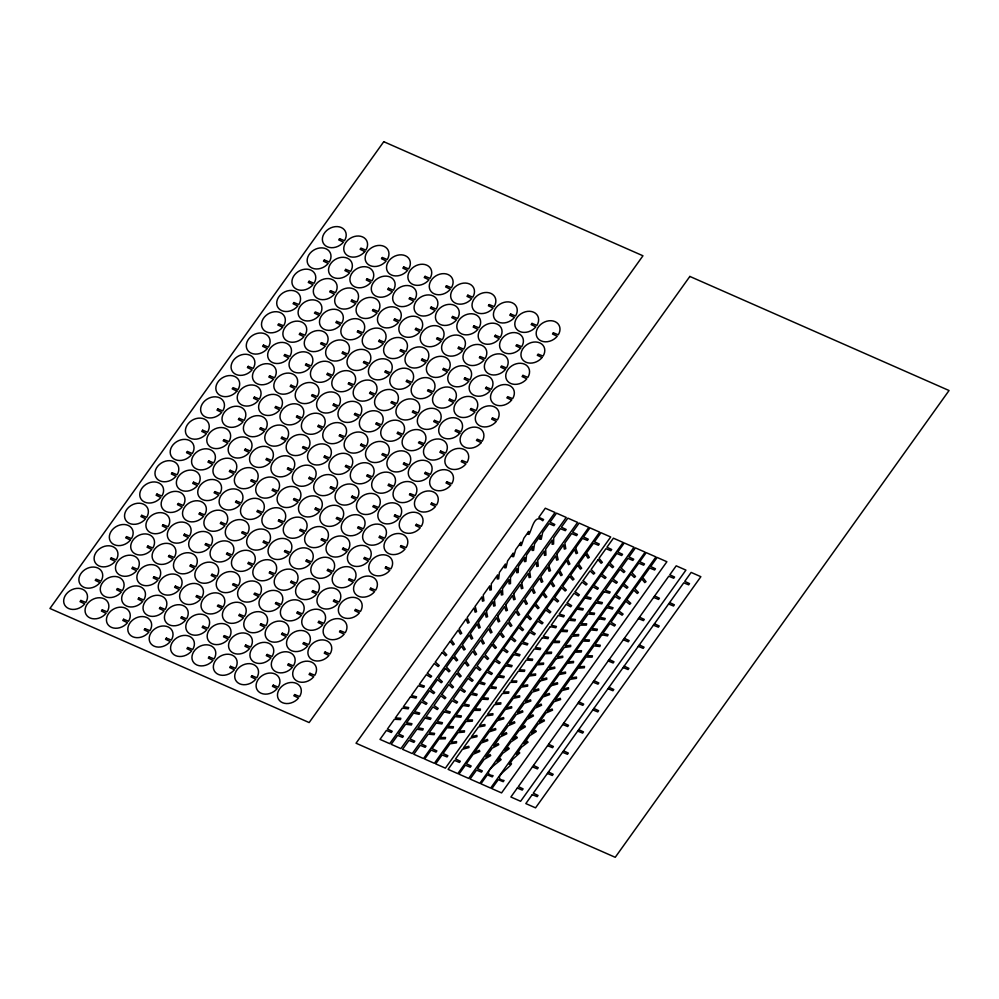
<?xml version="1.0" encoding="UTF-8"?>
<svg xmlns="http://www.w3.org/2000/svg" width="999" height="999" viewBox="0 0 999 999"><rect width="100%" height="100%" fill="white"/><g stroke="black" fill="none" stroke-linecap="round" stroke-linejoin="round"><path stroke-width="1.5" d="M395.392 717.844L402.335 708.129L408.204 708.84L408.703 707.542L403.396 706.705L410.314 696.99M427.285 673.251L434.228 663.536L438.111 666.545L439.235 665.496L435.414 662.187M435.264 662.1L442.207 652.397M450.174 641.246L443.231 650.948L446.765 654.807L445.566 655.769L442.27 652.422M475.199 606.256L481.93 596.84L482.467 601.173L483.928 600.774L483.229 595.017L489.822 585.814L489.822 590.097L491.296 589.822L491.296 583.753L497.664 574.85L497.19 578.958L498.663 578.833L499.4 572.415L505.432 563.973L504.57 567.769L506.018 567.769L507.567 560.988L513.249 553.059L512.212 556.568L513.636 556.655L515.709 549.612L521.028 542.157L519.917 545.379L521.328 545.516L523.863 538.211L528.746 531.368L527.634 534.153L529.02 534.365C532.092 529.133 534.39 513.261 542.732 520.741L543.593 519.542L538.848 517.307L545.304 508.216L555.032 512.499L389.71 743.656L379.995 739.385L386.388 730.431L391.333 732.454L392.195 731.256L387.45 729.008L394.368 719.28L400.437 719.58L400.824 718.269L395.554 717.931M413.549 713.061L406.605 722.776L411.925 723.701L411.401 724.987L405.594 724.225L398.626 733.928L403.396 736.176L402.547 737.387L397.627 735.376L391.196 744.317L400.911 748.588L566.233 517.432L556.518 513.149L550.024 522.215L554.807 524.475L553.946 525.674L549.025 523.676L542.657 532.529L541.233 539.248L539.772 539.26L540.596 535.414L534.577 543.818L533.566 550.349L532.092 550.437L532.729 546.416L526.535 555.082L525.886 561.45L524.413 561.6L524.837 557.454L518.493 566.308L518.194 572.527L516.72 572.739L516.92 568.518L510.477 577.534L510.501 583.603L509.015 583.878L509.003 579.595L502.46 588.748L502.797 594.667L501.323 594.992L501.073 590.684L494.443 599.949L495.104 605.719L493.631 606.106L493.131 601.773L486.413 611.176M430.519 689.322L437.462 679.62L441.196 682.729L442.345 681.718L438.524 678.196L445.442 668.468M453.409 657.317L446.466 667.032L450.025 670.866L448.826 671.827L445.504 668.493M478.396 622.389L485.214 612.849L486.138 617.157L487.599 616.683L486.463 611.363M416.92 729.208L409.977 738.91L414.76 741.171L413.898 742.369L408.978 740.371L402.547 749.312L412.262 753.583L577.584 522.415L567.869 518.144L561.376 527.21L566.158 529.47L565.297 530.669L560.377 528.658L553.746 537.899L553.583 544.043L552.097 544.28L552.21 540.034L545.716 549.125L545.929 555.107L544.455 555.407L544.293 551.098L537.699 560.327L538.261 566.158L536.788 566.52L536.363 562.187L529.695 571.528L530.569 577.197L529.108 577.622L528.434 573.289L521.69 582.717M424.9 718.056L417.957 727.771L423.251 728.795L422.689 730.082L417.107 729.258M441.87 694.317L448.813 684.615L452.297 687.899L453.484 686.925L449.9 683.204L456.793 673.463M464.76 662.312L457.817 672.027L461.163 676.061L459.915 676.985L456.943 673.513M497.702 616.258L504.582 606.63L506.018 610.864L507.442 610.264L505.819 605.232M505.694 605.082L512.537 595.504L513.723 599.787L515.159 599.25L513.773 594.068M513.686 593.906L520.491 584.39L521.416 588.711L522.877 588.224L521.728 582.904M436.151 723.001L429.208 732.717L434.59 733.366L434.14 734.665L428.209 734.165L421.228 743.868L426.011 746.128L425.149 747.327L420.229 745.316L413.798 754.257L423.514 758.541L588.836 527.372L579.12 523.089L572.627 532.167L577.41 534.428L576.548 535.626L571.603 533.603L564.86 543.044L565.796 548.676L564.323 549.113L563.611 544.78L556.843 554.233M444.118 711.862L437.175 721.565L442.457 722.664L441.883 723.95L436.326 723.064M461.101 688.124L468.044 678.408L472.003 681.355L473.101 680.294L469.293 677.135M469.068 676.972L476.011 667.27L479.707 670.404L480.856 669.392L477.072 665.834L483.991 656.118L487.425 659.44L488.623 658.466L485.039 654.695L491.958 644.967M499.937 633.816L492.994 643.531L496.378 647.527L495.142 648.451L492.132 645.017M548.851 565.422L555.669 555.881L556.693 560.189L558.141 559.677L556.93 554.445M440.059 737.487L447.003 727.784L453.096 728.021L453.471 726.723L448.189 726.435M448.039 726.348L454.982 716.633L460.901 717.22L461.376 715.921L456.006 715.197L462.949 705.481M470.929 694.342L463.986 704.045L469.268 705.094L468.706 706.38L463.186 705.544M478.896 683.191L471.953 692.894L477.147 694.243L476.511 695.516L471.053 694.38M503.846 648.301L510.789 638.598L514.635 641.633L515.759 640.584L512.05 637.325M511.813 637.162L518.756 627.447L522.377 630.644L523.538 629.645L519.792 626.011L526.735 616.296M534.702 605.144L527.759 614.86L531.306 618.706L530.107 619.667L526.823 616.333M542.682 594.005L535.739 603.708L539.073 607.754L537.824 608.666L534.865 605.194M575.624 547.927L582.454 538.374L587.4 540.397L588.261 539.198L583.516 536.95L589.972 527.872L599.7 532.142L434.378 763.311L424.662 759.028L431.056 750.087L436.001 752.097L436.863 750.898L432.117 748.651L439.036 738.935L445.267 738.798L445.542 737.487L440.172 737.549M451.073 742.344L458.017 732.629L464.385 732.067L464.535 730.769L459.103 731.218L465.984 721.478L472.265 721.228L472.502 719.917L467.107 720.092L473.963 710.339L480.132 710.376L480.457 709.065L475.112 708.965M474.987 708.89L481.93 699.188L487.987 699.5L488.386 698.189L483.116 697.839M482.967 697.739L489.91 688.036L495.841 688.611L496.316 687.312L490.959 686.613L498.002 676.922M505.856 665.734L498.913 675.449L504.22 676.41L503.683 677.709L498.126 676.947M513.823 654.595L506.88 664.298L512.112 665.521L511.513 666.795L506.118 665.809M546.753 608.553L553.696 598.851L557.43 601.96L558.578 600.936L554.957 597.589M569.642 576.548L562.699 586.263L566.308 590.034L565.122 591.008L561.688 587.712L554.807 597.452M577.609 565.397L570.666 575.112L574.013 579.145L572.777 580.057L569.792 576.598M585.589 554.258L578.633 563.96L581.68 568.256L580.394 569.118L577.722 565.446M462.412 749.337L455.532 758.965L460.302 761.226L459.44 762.424L454.495 760.401L448.101 769.355L457.817 773.626L623.139 542.469L613.411 538.186L606.93 547.252L611.7 549.512L610.839 550.711L605.931 548.713L599.038 558.291L602.36 562.35L601.111 563.261L598.164 559.777M511.338 680.918L518.281 671.216L524.4 671.378L524.762 670.067L519.455 669.854M519.318 669.767L526.261 660.064L532.267 660.464L532.692 659.153L527.447 658.728M527.285 658.628L534.228 648.913L540.122 649.55L540.621 648.251L535.289 647.489L542.207 637.762M550.174 626.623L543.231 636.326L548.526 637.362L547.964 638.648L542.494 637.837M567.145 602.884L574.088 593.169L578.334 595.891L579.37 594.792L575.274 591.82M575.124 591.733L582.067 582.03L585.976 585.002L587.087 583.965L583.316 580.744M583.091 580.581L590.034 570.879L593.568 574.138L594.742 573.151L591.146 569.48L598.014 559.727M497.177 720.679L490.384 730.169L495.541 728.496L495.791 729.72L489.173 731.867L482.455 741.27L487.475 739.41L487.787 740.609L481.168 743.056L474.513 752.359L479.383 750.311L479.782 751.485L473.151 754.27L466.383 763.736L471.153 765.996L470.292 767.195L465.372 765.197L458.941 774.138L468.668 778.408L633.99 547.24L624.263 542.969L617.782 552.035L622.552 554.295L621.69 555.494L616.77 553.483L609.889 563.061L613.623 566.72L612.449 567.719L608.866 564.51L601.922 574.213M505.169 709.49L498.339 719.055L503.596 717.582L503.771 718.83L497.352 720.629M530.157 674.55L537.1 664.847L543.456 664.323L543.631 663.024L538.199 663.436L545.079 653.696L551.361 653.433L551.598 652.122L546.203 652.297L553.046 642.544L559.24 642.544L559.552 641.233L554.195 641.171M554.083 641.108L561.026 631.393L567.095 631.668L567.482 630.357L562.212 630.057M562.05 629.957L568.993 620.254L574.924 620.829L575.399 619.517L570.054 618.818L576.972 609.103M584.939 597.951L577.996 607.667L583.279 608.728L582.717 610.014L577.147 609.153M593.943 585.364L600.886 575.649L604.957 578.508L606.031 577.434L602.085 574.325M540.234 680.993L533.429 690.509L538.623 688.898L538.848 690.134L532.242 692.17L525.486 701.61L530.569 699.837L530.856 701.036L524.238 703.358L517.544 712.712L522.502 710.764L522.852 711.95L516.233 714.56L509.615 723.813L514.423 721.715L514.847 722.864L508.216 725.761L501.685 734.889L506.331 732.654L506.818 733.778L500.199 736.975L493.768 745.966L498.214 743.593L498.776 744.692L492.17 748.201L485.864 757.005L490.084 754.545L490.709 755.594L484.128 759.452L477.534 768.656L482.317 770.916L481.456 772.115L476.535 770.104L470.104 779.045L479.82 783.328L645.142 552.16L635.426 547.889L628.945 556.955L633.716 559.215L632.854 560.414L627.934 558.404L621.128 568.019M548.226 669.805L541.383 679.395L546.665 677.971L546.815 679.22L540.397 680.943M556.231 658.628L549.325 668.269L554.695 667.057L554.782 668.319L548.389 669.805M573.214 634.877L580.157 625.162L586.363 625.112L586.663 623.801L581.306 623.788M581.193 623.726L588.136 614.023L594.13 614.46L594.567 613.161L589.16 612.574L596.103 602.872M604.083 591.72L597.127 601.435L602.397 602.547L601.823 603.833L596.328 602.934M613.074 579.133L620.017 569.418L623.763 572.539L624.899 571.515L621.216 568.094M551.036 685.751L544.268 695.217L549.325 693.406L549.625 694.605L543.006 696.977L536.376 706.256L541.133 704.108L541.583 705.257L534.952 708.241L528.508 717.245L532.892 714.847L533.466 715.921L526.873 719.542L520.629 728.271L524.725 725.761L525.387 726.797L518.806 730.818L512.749 739.285L516.595 736.738L517.32 737.737L510.751 742.095L504.895 750.274L508.441 747.727L509.228 748.676L502.659 753.396L497.065 761.213L500.274 758.703L501.123 759.615C497.577 762.886 480.244 774.075 493.119 775.674L492.257 776.872L487.337 774.862L480.906 783.803L490.634 788.086L655.943 556.918L646.228 552.647L639.747 561.713L644.517 563.973L643.656 565.172L638.736 563.161L631.855 572.739L635.514 576.473L634.328 577.459L630.831 574.175L623.888 583.891M568.069 661.925L575.012 652.222L581.268 652.01L581.53 650.699L576.136 650.836M576.048 650.786L582.991 641.071L589.085 641.283L589.46 639.984L584.165 639.722M584.015 639.635L590.958 629.919L596.89 630.506L597.365 629.208L592.02 628.496L598.938 618.781M606.905 607.629L599.962 617.332L605.232 618.468L604.645 619.755L599.1 618.831M561.987 690.546L555.194 700.049L560.314 698.338L560.576 699.562L553.97 701.773L547.29 711.101L552.135 709.028L552.547 710.189L545.916 713.024L539.423 722.102L543.893 719.742L544.443 720.841L537.837 724.325L531.605 733.029L535.589 730.494L536.276 731.505L529.707 735.689L523.888 743.818L527.235 741.283L528.059 742.207L521.478 747.19L516.371 754.332L518.843 752.122L519.78 752.946L513.061 758.965L509.215 764.347L510.477 763.049L511.513 763.773C509.078 768.468 491.046 778.646 504.058 780.494L503.196 781.693L498.276 779.682L491.845 788.623L501.573 792.906L666.882 561.738L657.167 557.454L650.686 566.533L655.456 568.793L654.595 569.992L649.675 567.981L642.794 577.559L646.028 581.693L644.767 582.592L641.907 579.045M579.008 666.745L585.951 657.042L592.107 657.142L592.444 655.831L587.112 655.681M586.987 655.594L593.93 645.891L599.825 646.528L600.312 645.229L595.079 644.517L601.898 634.74M618.881 611.001L625.824 601.298L629.67 604.333L630.781 603.284L627.085 600.024M626.848 599.85L633.791 590.147L637.237 593.468L638.423 592.494L634.827 588.711L641.77 578.995M451.76 742.245L456.555 741.583L456.481 742.881L450.037 743.78L443.094 753.483L447.877 755.744L447.015 756.942L442.095 754.944L435.664 763.885L445.392 768.156L610.701 536.987L600.986 532.717L594.505 541.783L599.275 544.043L598.413 545.242L593.493 543.231L586.613 552.809L589.31 557.38L587.974 558.154L585.639 554.27M530.194 674.562L535.651 673.925L535.539 675.224L529.183 676.011L522.19 685.701L527.659 684.839L527.622 686.126L521.228 687.162L514.235 696.815L519.642 695.754L519.68 697.027L513.286 698.326L506.281 707.941L511.625 706.668L511.725 707.929L505.344 709.477M568.106 661.95L573.563 661.388L573.438 662.687L567.095 663.386L560.114 673.064L565.546 672.052L565.559 673.338L559.153 674.55L552.185 684.14L557.467 682.717L557.617 683.978L551.198 685.701M573.276 634.902L578.708 634.502L578.533 635.814L572.19 636.313L565.247 646.028L570.716 645.279L570.654 646.578L564.273 647.489L557.28 657.155L562.712 656.156L562.724 657.442L556.268 658.628M579.083 666.783L584.502 666.433L584.315 667.744L578.034 668.206L571.041 677.896L576.51 677.047L576.46 678.346L570.067 679.357L563.111 688.985L568.443 687.687L568.556 688.948L562.112 690.509M511.451 680.981L516.82 680.968L516.52 682.28L510.314 682.354L503.371 692.07L508.866 691.87L508.641 693.181L502.385 693.531L495.392 703.221L500.886 702.759L500.736 704.07L494.418 704.682L487.425 714.372L492.907 713.661L492.819 714.959L486.451 715.833L479.458 725.499L484.902 724.537L484.89 725.823L478.496 726.985L471.503 736.613L476.873 735.414L476.96 736.688L470.504 738.124L463.561 747.727L468.831 746.29L468.993 747.539L462.574 749.287M550.437 626.685L555.794 627.747L556.418 626.473L551.236 625.199L558.154 615.471L563.586 616.858L564.285 615.596L559.178 614.035L566.121 604.32L570.641 606.78L571.615 605.631L567.307 602.971M514.06 654.657L519.343 655.881L520.004 654.607L514.86 653.146L521.803 643.443L527.16 644.954L527.884 643.706L522.827 642.007L529.77 632.292L534.228 634.815L535.214 633.678L530.919 630.918L537.749 621.141L541.982 623.863L543.019 622.764L538.886 619.767L545.716 610.002L549.725 612.911L550.811 611.85L546.928 608.678M607.117 607.692L612.362 609.003L613.049 607.742L607.941 606.193L614.885 596.478L619.28 599.05L620.279 597.926L615.996 595.079L622.852 585.327L626.835 588.261L627.921 587.2L624.063 584.003M479.095 683.241L484.315 684.627L485.014 683.366L480.007 681.793L486.875 672.04L491.383 674.5L492.357 673.363L487.974 670.641L494.842 660.888L499.138 663.561L500.162 662.449L495.979 659.502L502.809 649.75L506.893 652.597L507.967 651.523L504.02 648.413M604.27 591.783L609.465 593.181L610.177 591.932L605.182 590.322L612.05 580.569L616.296 583.279L617.332 582.18L613.186 579.195M602.097 634.802L607.504 635.901L608.129 634.627L602.959 633.316L609.877 623.588L614.422 626.023L615.384 624.887L611.013 622.215L617.844 612.437L622.065 615.184L623.101 614.085L618.993 611.063M585.114 598.001L590.459 599.238L591.121 597.976L585.976 596.515L592.919 586.8L597.414 589.285L598.389 588.149L594.055 585.426M444.293 711.912L449.612 713.186L450.287 711.925L445.192 710.439L452.097 700.711L456.618 703.159L457.592 702.022L453.196 699.3L460.064 689.56L464.31 692.282L465.347 691.183L461.251 688.211M425.05 718.106L430.344 719.442L431.031 718.181L425.999 716.658L432.867 706.905L437.212 709.54L438.224 708.416L433.991 705.519L440.846 695.766L444.742 698.763L445.854 697.714L442.058 694.442M410.464 697.027L415.959 698.076L416.571 696.79L411.376 695.566L418.281 685.838L423.701 687.262L424.4 686.013L419.318 684.402L426.261 674.687L430.631 677.272L431.643 676.161L427.372 673.301M413.673 713.111L419.081 714.322L419.73 713.049L414.61 711.638L421.516 701.922L426.011 704.395L426.998 703.259L422.614 700.511L429.495 690.771L433.591 693.593L434.665 692.519L430.731 689.472M592.919 709.939L597.764 711.912L598.626 710.714L593.856 708.453M577.772 731.118L582.617 733.104L583.478 731.905L578.708 729.645M547.477 773.476L552.322 775.461L553.184 774.262L548.439 772.015M668.593 603.995L673.513 606.006L674.375 604.807L669.68 602.597M653.446 625.187L658.366 627.185L659.228 625.986L654.532 623.776M623.351 639.785L628.271 641.795L629.133 640.596L624.363 638.336M638.299 646.365L643.219 648.376L644.068 647.177L639.385 644.954M608.204 660.963L613.124 662.974L613.985 661.775L609.303 659.565M623.151 667.544L628.071 669.555L628.92 668.356L624.175 666.108M593.056 682.155L597.976 684.153L598.838 682.954L594.143 680.744M608.004 688.723L612.924 690.734L613.773 689.535L609.09 687.324M577.909 703.333L582.829 705.344L583.691 704.145L578.995 701.935M547.614 745.691L552.534 747.702L553.384 746.503L548.701 744.292M562.549 752.272L567.469 754.282L568.331 753.084L563.561 750.823M532.467 766.882L537.387 768.893L538.236 767.682L533.553 765.471M653.621 597.414L658.566 599.425L659.427 598.226L654.682 595.978M638.473 618.593L643.418 620.616L644.28 619.417L639.535 617.17M562.737 724.5L567.682 726.523L568.531 725.324L563.786 723.076M364.76 251.498L360.102 249.313L360.951 248.102L365.871 250.112A12.512 9.878 -29.5 0 0 356.506 236.089A12.512 9.878 -29.5 0 0 344.705 252.597A12.512 9.878 -29.5 0 0 364.847 251.548M541.97 357.48L537.3 355.294L538.161 354.096L543.081 356.094A12.512 9.878 -29.5 0 0 533.716 342.07A12.512 9.878 -29.5 0 0 521.903 358.579A12.512 9.878 -29.5 0 0 542.045 357.542M520.579 348.077L515.921 345.879L516.783 344.68L521.703 346.69A12.512 9.878 -29.5 0 0 512.325 332.655A12.512 9.878 -29.5 0 0 500.524 349.163A12.512 9.878 -29.5 0 0 520.666 348.127M505.407 369.38L500.711 367.157L501.56 365.959L506.481 367.969A12.512 9.878 -29.5 0 0 497.115 353.933A12.512 9.878 -29.5 0 0 485.302 370.442A12.512 9.878 -29.5 0 0 505.457 369.405M511.525 400.037L506.868 397.852L507.729 396.653L512.649 398.651A12.512 9.878 -29.5 0 0 503.271 384.627A12.512 9.878 -29.5 0 0 491.471 401.136A12.512 9.878 -29.5 0 0 511.613 400.099M319.156 315.372L314.448 313.149L315.309 311.95L320.217 313.948A12.512 9.878 -29.5 0 0 310.851 299.925A12.512 9.878 -29.5 0 0 299.051 316.433A12.512 9.878 -29.5 0 0 319.193 315.384M282.505 327.21L277.847 325.012L278.709 323.813L283.629 325.824A12.512 9.878 -29.5 0 0 274.25 311.788A12.512 9.878 -29.5 0 0 262.45 328.296A12.512 9.878 -29.5 0 0 282.592 327.26M481.131 442.632L476.436 440.409L477.285 439.21L482.205 441.208A12.512 9.878 -29.5 0 0 472.839 427.185A12.512 9.878 -29.5 0 0 461.038 443.693A12.512 9.878 -29.5 0 0 481.181 442.657M459.777 433.229L455.057 430.994L455.906 429.795L460.826 431.805A12.512 9.878 -29.5 0 0 451.461 417.769A12.512 9.878 -29.5 0 0 439.647 434.278A12.512 9.878 -29.5 0 0 459.802 433.241M423.114 445.054L418.456 442.857L419.318 441.658L424.225 443.668A12.512 9.878 -29.5 0 0 414.86 429.632A12.512 9.878 -29.5 0 0 403.059 446.141A12.512 9.878 -29.5 0 0 423.201 445.104M386.576 456.968L381.855 454.732L382.717 453.534L387.637 455.532A12.512 9.878 -29.5 0 0 378.259 441.508A12.512 9.878 -29.5 0 0 366.458 458.017A12.512 9.878 -29.5 0 0 386.601 456.98M236.9 391.071L232.193 388.848L233.054 387.649L237.974 389.66A12.512 9.878 -29.5 0 0 228.596 375.624A12.512 9.878 -29.5 0 0 216.795 392.132A12.512 9.878 -29.5 0 0 236.938 391.096M377.522 508.928L372.802 506.693L373.663 505.494L378.571 507.504A12.512 9.878 -29.5 0 0 369.205 493.469A12.512 9.878 -29.5 0 0 357.405 509.977A12.512 9.878 -29.5 0 0 377.547 508.941M340.859 520.766L336.201 518.568L337.063 517.37L341.983 519.368A12.512 9.878 -29.5 0 0 332.605 505.344A12.512 9.878 -29.5 0 0 320.804 521.853A12.512 9.878 -29.5 0 0 340.946 520.816M304.308 532.654L299.6 530.432L300.462 529.233L305.382 531.243A12.512 9.878 -29.5 0 0 296.016 517.207A12.512 9.878 -29.5 0 0 284.203 533.716A12.512 9.878 -29.5 0 0 304.358 532.679M258.616 596.465L253.958 594.268L254.807 593.069L259.728 595.079A12.512 9.878 -29.5 0 0 250.362 581.043A12.512 9.878 -29.5 0 0 238.549 597.552A12.512 9.878 -29.5 0 0 258.704 596.515M130.37 540.022L125.674 537.799L126.523 536.6L131.443 538.611A12.512 9.878 -29.5 0 0 122.078 524.575A12.512 9.878 -29.5 0 0 110.277 541.083A12.512 9.878 -29.5 0 0 130.419 540.047M222.053 608.354L217.357 606.131L218.207 604.932L223.127 606.942A12.512 9.878 -29.5 0 0 213.761 592.919A12.512 9.878 -29.5 0 0 201.96 609.415A12.512 9.878 -29.5 0 0 222.103 608.379M99.9 582.554L95.23 580.357L96.091 579.158L101.011 581.168A12.512 9.878 -29.5 0 0 91.646 567.132A12.512 9.878 -29.5 0 0 79.833 583.641A12.512 9.878 -29.5 0 0 99.987 582.604M497.714 616.296L499.725 621.266L498.326 621.915L496.64 617.744L489.71 627.434L492.007 632.267L490.621 632.966L488.673 628.87L481.743 638.573L484.29 643.244L482.929 644.005L480.744 640.034L473.763 649.725L476.573 654.208L475.237 655.019L472.802 651.198L465.796 660.876L468.856 665.147L467.569 666.008L464.872 662.349M575.649 547.989L577.534 553.021L576.111 553.646L574.55 549.45L567.632 559.115L569.892 563.973L568.506 564.66L566.595 560.564L559.652 570.267L562.225 574.912L560.876 575.674L558.666 571.715L551.685 581.418L554.532 585.864L553.209 586.675L550.736 582.879L543.706 592.557L546.815 596.803L545.529 597.677L542.794 594.043M478.421 622.464L480.182 627.547L478.758 628.159L477.297 623.925L470.379 633.591L472.727 638.398L471.341 639.11L469.355 635.027L462.412 644.73L465.222 649.213L463.898 650.024L461.451 646.203L454.445 655.881L457.667 660.027L456.406 660.913L453.546 657.367M548.876 565.534L550.486 570.679L549.05 571.253L547.727 566.995L540.846 576.598L542.794 581.668L541.383 582.305L539.772 578.109L532.854 587.774L535.089 592.657L533.691 593.344L531.818 589.235L524.875 598.938L527.36 603.646L525.998 604.383L523.876 600.387L516.908 610.077L519.63 614.622L518.294 615.421L515.934 611.55L508.941 621.228L511.888 625.599L510.576 626.435L508.004 622.702L500.961 632.379L504.133 636.563L502.859 637.449L500.062 633.865M475.237 606.418L476.548 611.675L475.099 612.187L474.026 607.892L467.17 617.482L469.155 622.514L467.744 623.164L466.096 618.98L459.178 628.658L461.725 633.316L460.364 634.078L458.179 630.107L451.211 639.797L454.27 644.08L452.984 644.942L450.287 641.283M383.766 141.696L49.95 608.478L309.141 722.564L642.956 255.781L383.766 141.696M80.882 600.436L80.02 601.635L84.74 603.871A12.512 9.878 -29.5 0 1 64.623 604.919A12.512 9.878 -29.5 0 1 76.424 588.411A12.512 9.878 -29.5 0 1 85.789 602.447L80.882 600.436M111.314 557.879L110.452 559.078L115.172 561.313A12.512 9.878 -29.5 0 1 95.055 562.362A12.512 9.878 -29.5 0 1 106.856 545.854A12.512 9.878 -29.5 0 1 116.234 559.89L111.314 557.879M141.746 515.322L140.884 516.52L145.617 518.756A12.512 9.878 -29.5 0 1 125.487 519.805A12.512 9.878 -29.5 0 1 137.3 503.296A12.512 9.878 -29.5 0 1 146.666 517.332L141.746 515.322M156.968 494.043L156.106 495.242L160.827 497.477A12.512 9.878 -29.5 0 1 140.709 498.526A12.512 9.878 -29.5 0 1 152.51 482.017A12.512 9.878 -29.5 0 1 161.888 496.053L156.968 494.043M172.178 472.764L171.328 473.963L176.049 476.198A12.512 9.878 -29.5 0 1 155.919 477.247A12.512 9.878 -29.5 0 1 167.732 460.739A12.512 9.878 -29.5 0 1 177.098 474.775L172.178 472.764M187.4 451.486L186.538 452.684L191.271 454.92A12.512 9.878 -29.5 0 1 171.141 455.969A12.512 9.878 -29.5 0 1 182.954 439.46A12.512 9.878 -29.5 0 1 192.32 453.496L187.4 451.486M202.622 430.207L201.761 431.406L206.481 433.641A12.512 9.878 -29.5 0 1 186.363 434.69A12.512 9.878 -29.5 0 1 198.164 418.181A12.512 9.878 -29.5 0 1 207.53 432.217L202.622 430.207M217.832 408.928L216.983 410.127L221.703 412.362A12.512 9.878 -29.5 0 1 201.573 413.411A12.512 9.878 -29.5 0 1 213.386 396.903A12.512 9.878 -29.5 0 1 222.752 410.939L217.832 408.928M248.276 366.371L247.415 367.57L252.135 369.805A12.512 9.878 -29.5 0 1 232.018 370.854A12.512 9.878 -29.5 0 1 243.818 354.345A12.512 9.878 -29.5 0 1 253.184 368.381L248.276 366.371M263.486 345.092L262.625 346.291L267.357 348.526A12.512 9.878 -29.5 0 1 247.228 349.575A12.512 9.878 -29.5 0 1 259.041 333.067A12.512 9.878 -29.5 0 1 268.406 347.103L263.486 345.092M293.918 302.535L293.069 303.733L297.789 305.969A12.512 9.878 -29.5 0 1 277.672 307.018A12.512 9.878 -29.5 0 1 289.473 290.509A12.512 9.878 -29.5 0 1 298.838 304.545L293.918 302.535M309.141 281.256L308.279 282.455L313.012 284.69A12.512 9.878 -29.5 0 1 292.882 285.739A12.512 9.878 -29.5 0 1 304.695 269.231A12.512 9.878 -29.5 0 1 314.061 283.266L309.141 281.256M324.363 259.977L323.501 261.176L328.221 263.411A12.512 9.878 -29.5 0 1 308.104 264.46A12.512 9.878 -29.5 0 1 319.905 247.952A12.512 9.878 -29.5 0 1 329.283 261.988L324.363 259.977M339.573 238.699L338.723 239.897L343.444 242.133A12.512 9.878 -29.5 0 1 323.314 243.182A12.512 9.878 -29.5 0 1 335.127 226.673A12.512 9.878 -29.5 0 1 344.493 240.709L339.573 238.699M102.26 609.852L101.399 611.051L106.119 613.286A12.512 9.878 -29.5 0 1 86.001 614.335A12.512 9.878 -29.5 0 1 97.802 597.827A12.512 9.878 -29.5 0 1 107.168 611.85L102.26 609.852M117.47 588.573L116.621 589.772L121.341 592.007A12.512 9.878 -29.5 0 1 101.211 593.056A12.512 9.878 -29.5 0 1 113.024 576.548A12.512 9.878 -29.5 0 1 122.39 590.571L117.47 588.573M132.692 567.295L131.831 568.493L136.563 570.729A12.512 9.878 -29.5 0 1 116.433 571.778A12.512 9.878 -29.5 0 1 128.234 555.269A12.512 9.878 -29.5 0 1 137.612 569.293L132.692 567.295M147.914 546.016L147.053 547.215L151.773 549.45A12.512 9.878 -29.5 0 1 131.656 550.499A12.512 9.878 -29.5 0 1 143.456 533.99A12.512 9.878 -29.5 0 1 152.822 548.014L147.914 546.016M163.124 524.737L162.275 525.936L166.995 528.171A12.512 9.878 -29.5 0 1 146.865 529.22A12.512 9.878 -29.5 0 1 158.679 512.712A12.512 9.878 -29.5 0 1 168.044 526.735L163.124 524.737M178.346 503.459L177.485 504.657L182.218 506.893A12.512 9.878 -29.5 0 1 162.088 507.942A12.512 9.878 -29.5 0 1 173.888 491.433A12.512 9.878 -29.5 0 1 183.267 505.457L178.346 503.459M193.556 482.18L192.707 483.379L197.427 485.614A12.512 9.878 -29.5 0 1 177.31 486.663A12.512 9.878 -29.5 0 1 189.111 470.154A12.512 9.878 -29.5 0 1 198.476 484.178L193.556 482.18M208.779 460.901L207.917 462.1L212.65 464.335A12.512 9.878 -29.5 0 1 192.52 465.384A12.512 9.878 -29.5 0 1 204.333 448.876A12.512 9.878 -29.5 0 1 213.699 462.899L208.779 460.901M224.001 439.622L223.139 440.821L227.859 443.057A12.512 9.878 -29.5 0 1 207.742 444.105A12.512 9.878 -29.5 0 1 219.543 427.597A12.512 9.878 -29.5 0 1 228.921 441.62L224.001 439.622M239.211 418.344L238.361 419.543L243.082 421.778A12.512 9.878 -29.5 0 1 222.964 422.827A12.512 9.878 -29.5 0 1 234.765 406.318A12.512 9.878 -29.5 0 1 244.131 420.342L239.211 418.344M254.433 397.065L253.571 398.264L258.304 400.499A12.512 9.878 -29.5 0 1 238.174 401.548A12.512 9.878 -29.5 0 1 249.987 385.04A12.512 9.878 -29.5 0 1 259.353 399.063L254.433 397.065M269.655 375.786L268.793 376.985L273.514 379.22A12.512 9.878 -29.5 0 1 253.396 380.269A12.512 9.878 -29.5 0 1 265.197 363.761A12.512 9.878 -29.5 0 1 274.563 377.784L269.655 375.786M284.865 354.508L284.016 355.706L288.736 357.942A12.512 9.878 -29.5 0 1 268.606 358.991A12.512 9.878 -29.5 0 1 280.419 342.482A12.512 9.878 -29.5 0 1 289.785 356.506L284.865 354.508M300.087 333.229L299.225 334.428L303.958 336.663A12.512 9.878 -29.5 0 1 283.828 337.712A12.512 9.878 -29.5 0 1 295.629 321.203A12.512 9.878 -29.5 0 1 305.007 335.227L300.087 333.229M330.519 290.672L329.67 291.87L334.39 294.106A12.512 9.878 -29.5 0 1 314.26 295.155A12.512 9.878 -29.5 0 1 326.074 278.646A12.512 9.878 -29.5 0 1 335.439 292.67L330.519 290.672M345.741 269.38L344.88 270.592L349.613 272.827A12.512 9.878 -29.5 0 1 329.483 273.876A12.512 9.878 -29.5 0 1 341.283 257.367A12.512 9.878 -29.5 0 1 350.661 271.391L345.741 269.38M123.639 619.255L122.777 620.454L127.497 622.689A12.512 9.878 -29.5 0 1 107.38 623.738A12.512 9.878 -29.5 0 1 119.181 607.242A12.512 9.878 -29.5 0 1 128.559 621.266L123.639 619.255M138.849 597.976L137.999 599.175L142.72 601.41A12.512 9.878 -29.5 0 1 122.602 602.459A12.512 9.878 -29.5 0 1 134.403 585.963A12.512 9.878 -29.5 0 1 143.769 599.987L138.849 597.976M154.071 576.698L153.209 577.897L157.942 580.132A12.512 9.878 -29.5 0 1 137.812 581.181A12.512 9.878 -29.5 0 1 149.625 564.685A12.512 9.878 -29.5 0 1 158.991 578.708L154.071 576.698M169.293 555.419L168.431 556.618L173.152 558.853A12.512 9.878 -29.5 0 1 153.034 559.902A12.512 9.878 -29.5 0 1 164.835 543.406A12.512 9.878 -29.5 0 1 174.213 557.43L169.293 555.419M184.503 534.14L183.654 535.339L188.374 537.574A12.512 9.878 -29.5 0 1 168.244 538.623A12.512 9.878 -29.5 0 1 180.057 522.127A12.512 9.878 -29.5 0 1 189.423 536.151L184.503 534.14M199.725 512.862L198.863 514.06L203.596 516.296A12.512 9.878 -29.5 0 1 183.466 517.345A12.512 9.878 -29.5 0 1 195.267 500.836A12.512 9.878 -29.5 0 1 204.645 514.872L199.725 512.862M214.947 491.583L214.086 492.782L218.806 495.017A12.512 9.878 -29.5 0 1 198.689 496.066A12.512 9.878 -29.5 0 1 210.489 479.557A12.512 9.878 -29.5 0 1 219.855 493.593L214.947 491.583M230.157 470.304L229.308 471.503L234.028 473.738A12.512 9.878 -29.5 0 1 213.898 474.787A12.512 9.878 -29.5 0 1 225.712 458.279A12.512 9.878 -29.5 0 1 235.077 472.315L230.157 470.304M245.379 449.026L244.518 450.224L249.25 452.46A12.512 9.878 -29.5 0 1 229.121 453.509A12.512 9.878 -29.5 0 1 240.921 437A12.512 9.878 -29.5 0 1 250.299 451.036L245.379 449.026M260.602 427.747L259.74 428.946L264.46 431.181A12.512 9.878 -29.5 0 1 244.343 432.23A12.512 9.878 -29.5 0 1 256.144 415.721A12.512 9.878 -29.5 0 1 265.509 429.757L260.602 427.747M275.811 406.468L274.95 407.667L279.683 409.902A12.512 9.878 -29.5 0 1 259.553 410.951A12.512 9.878 -29.5 0 1 271.366 394.443A12.512 9.878 -29.5 0 1 280.731 408.479L275.811 406.468M291.034 385.189L290.172 386.388L294.892 388.623A12.512 9.878 -29.5 0 1 274.775 389.672A12.512 9.878 -29.5 0 1 286.576 373.164A12.512 9.878 -29.5 0 1 295.954 387.2L291.034 385.189M306.243 363.911L305.394 365.11L310.115 367.345A12.512 9.878 -29.5 0 1 289.997 368.394A12.512 9.878 -29.5 0 1 301.798 351.885A12.512 9.878 -29.5 0 1 311.164 365.921L306.243 363.911M321.466 342.632L320.604 343.831L325.337 346.066A12.512 9.878 -29.5 0 1 305.207 347.115A12.512 9.878 -29.5 0 1 317.02 330.607A12.512 9.878 -29.5 0 1 326.386 344.643L321.466 342.632M336.688 321.353L335.826 322.552L340.547 324.787A12.512 9.878 -29.5 0 1 320.429 325.836A12.512 9.878 -29.5 0 1 332.23 309.328A12.512 9.878 -29.5 0 1 341.608 323.364L336.688 321.353M351.898 300.075L351.049 301.273L355.769 303.509A12.512 9.878 -29.5 0 1 335.639 304.558A12.512 9.878 -29.5 0 1 347.452 288.049A12.512 9.878 -29.5 0 1 356.818 302.085L351.898 300.075M367.12 278.796L366.258 279.995L370.991 282.23A12.512 9.878 -29.5 0 1 350.861 283.279A12.512 9.878 -29.5 0 1 362.674 266.77A12.512 9.878 -29.5 0 1 372.04 280.806L367.12 278.796M382.342 257.517L381.481 258.716L386.201 260.951A12.512 9.878 -29.5 0 1 366.084 262A12.512 9.878 -29.5 0 1 377.884 245.492A12.512 9.878 -29.5 0 1 387.25 259.528L382.342 257.517M145.017 628.671L144.156 629.87L148.888 632.105A12.512 9.878 -29.5 0 1 128.759 633.154A12.512 9.878 -29.5 0 1 140.559 616.645A12.512 9.878 -29.5 0 1 149.937 630.681L145.017 628.671M160.24 607.392L159.378 608.591L164.098 610.826A12.512 9.878 -29.5 0 1 143.981 611.875A12.512 9.878 -29.5 0 1 155.782 595.367A12.512 9.878 -29.5 0 1 165.147 609.402L160.24 607.392M175.449 586.113L174.6 587.312L179.321 589.547A12.512 9.878 -29.5 0 1 159.191 590.596A12.512 9.878 -29.5 0 1 171.004 574.088A12.512 9.878 -29.5 0 1 180.369 588.124L175.449 586.113M190.672 564.835L189.81 566.033L194.543 568.269A12.512 9.878 -29.5 0 1 174.413 569.318A12.512 9.878 -29.5 0 1 186.214 552.809A12.512 9.878 -29.5 0 1 195.592 566.845L190.672 564.835M205.881 543.556L205.032 544.755L209.753 546.99A12.512 9.878 -29.5 0 1 189.635 548.039A12.512 9.878 -29.5 0 1 201.436 531.53A12.512 9.878 -29.5 0 1 210.801 545.566L205.881 543.556M221.104 522.277L220.242 523.476L224.975 525.711A12.512 9.878 -29.5 0 1 204.845 526.76A12.512 9.878 -29.5 0 1 216.658 510.252A12.512 9.878 -29.5 0 1 226.024 524.288L221.104 522.277M236.326 500.998L235.464 502.197L240.185 504.433A12.512 9.878 -29.5 0 1 220.067 505.482A12.512 9.878 -29.5 0 1 231.868 488.973A12.512 9.878 -29.5 0 1 241.246 503.009L236.326 500.998M251.536 479.72L250.687 480.919L255.407 483.154A12.512 9.878 -29.5 0 1 235.289 484.203A12.512 9.878 -29.5 0 1 247.09 467.694A12.512 9.878 -29.5 0 1 256.456 481.73L251.536 479.72M266.758 458.441L265.896 459.64L270.629 461.875A12.512 9.878 -29.5 0 1 250.499 462.924A12.512 9.878 -29.5 0 1 262.312 446.416A12.512 9.878 -29.5 0 1 271.678 460.452L266.758 458.441M281.98 437.162L281.119 438.361L285.839 440.596A12.512 9.878 -29.5 0 1 265.722 441.645A12.512 9.878 -29.5 0 1 277.522 425.137A12.512 9.878 -29.5 0 1 286.888 439.173L281.98 437.162M297.19 415.884L296.341 417.082L301.061 419.318A12.512 9.878 -29.5 0 1 280.931 420.367A12.512 9.878 -29.5 0 1 292.744 403.858A12.512 9.878 -29.5 0 1 302.11 417.894L297.19 415.884M312.412 394.605L311.551 395.804L316.283 398.039A12.512 9.878 -29.5 0 1 296.154 399.088A12.512 9.878 -29.5 0 1 307.954 382.58A12.512 9.878 -29.5 0 1 317.332 396.615L312.412 394.605M327.635 373.326L326.773 374.525L331.493 376.76A12.512 9.878 -29.5 0 1 311.376 377.809A12.512 9.878 -29.5 0 1 323.177 361.301A12.512 9.878 -29.5 0 1 332.542 375.337L327.635 373.326M342.844 352.048L341.995 353.246L346.715 355.482A12.512 9.878 -29.5 0 1 326.586 356.531A12.512 9.878 -29.5 0 1 338.399 340.022A12.512 9.878 -29.5 0 1 347.764 354.058L342.844 352.048M358.067 330.769L357.205 331.968L361.938 334.203A12.512 9.878 -29.5 0 1 341.808 335.252A12.512 9.878 -29.5 0 1 353.609 318.743A12.512 9.878 -29.5 0 1 362.987 332.779L358.067 330.769M373.276 309.49L372.427 310.689L377.147 312.924A12.512 9.878 -29.5 0 1 357.03 313.973A12.512 9.878 -29.5 0 1 368.831 297.465A12.512 9.878 -29.5 0 1 378.196 311.501L373.276 309.49M388.499 288.212L387.637 289.41L392.37 291.646A12.512 9.878 -29.5 0 1 372.24 292.695A12.512 9.878 -29.5 0 1 384.053 276.186A12.512 9.878 -29.5 0 1 393.419 290.222L388.499 288.212M403.721 266.933L402.859 268.132L407.58 270.367A12.512 9.878 -29.5 0 1 387.462 271.416A12.512 9.878 -29.5 0 1 399.263 254.907A12.512 9.878 -29.5 0 1 408.641 268.943L403.721 266.933M166.396 638.086L165.534 639.285L170.267 641.52A12.512 9.878 -29.5 0 1 150.137 642.569A12.512 9.878 -29.5 0 1 161.95 626.061A12.512 9.878 -29.5 0 1 171.316 640.097L166.396 638.086M181.618 616.808L180.757 618.006L185.477 620.242A12.512 9.878 -29.5 0 1 165.359 621.291A12.512 9.878 -29.5 0 1 177.16 604.782A12.512 9.878 -29.5 0 1 186.526 618.818L181.618 616.808M196.828 595.529L195.979 596.728L200.699 598.963A12.512 9.878 -29.5 0 1 180.569 600.012A12.512 9.878 -29.5 0 1 192.382 583.503A12.512 9.878 -29.5 0 1 201.748 597.527L196.828 595.529M212.05 574.25L211.189 575.449L215.921 577.684A12.512 9.878 -29.5 0 1 195.792 578.733A12.512 9.878 -29.5 0 1 207.592 562.225A12.512 9.878 -29.5 0 1 216.97 576.248L212.05 574.25M227.273 552.971L226.411 554.17L231.131 556.406A12.512 9.878 -29.5 0 1 211.014 557.454A12.512 9.878 -29.5 0 1 222.814 540.946A12.512 9.878 -29.5 0 1 232.18 554.969L227.273 552.971M242.482 531.693L241.633 532.892L246.353 535.127A12.512 9.878 -29.5 0 1 226.224 536.176A12.512 9.878 -29.5 0 1 238.037 519.667A12.512 9.878 -29.5 0 1 247.402 533.691L242.482 531.693M257.705 510.414L256.843 511.613L261.576 513.848A12.512 9.878 -29.5 0 1 241.446 514.897A12.512 9.878 -29.5 0 1 253.247 498.389A12.512 9.878 -29.5 0 1 262.625 512.412L257.705 510.414M272.927 489.135L272.065 490.334L276.785 492.569A12.512 9.878 -29.5 0 1 256.668 493.618A12.512 9.878 -29.5 0 1 268.469 477.11A12.512 9.878 -29.5 0 1 277.834 491.133L272.927 489.135M288.137 467.857L287.275 469.055L292.008 471.291A12.512 9.878 -29.5 0 1 271.878 472.34A12.512 9.878 -29.5 0 1 283.691 455.831A12.512 9.878 -29.5 0 1 293.057 469.855L288.137 467.857M303.359 446.578L302.497 447.777L307.217 450.012A12.512 9.878 -29.5 0 1 287.1 451.061A12.512 9.878 -29.5 0 1 298.901 434.553A12.512 9.878 -29.5 0 1 308.279 448.576L303.359 446.578M318.569 425.299L317.719 426.498L322.44 428.733A12.512 9.878 -29.5 0 1 302.322 429.782A12.512 9.878 -29.5 0 1 314.123 413.274A12.512 9.878 -29.5 0 1 323.489 427.297L318.569 425.299M333.791 404.021L332.929 405.219L337.662 407.455A12.512 9.878 -29.5 0 1 317.532 408.504A12.512 9.878 -29.5 0 1 329.345 391.995A12.512 9.878 -29.5 0 1 338.711 406.019L333.791 404.021M349.013 382.742L348.151 383.941L352.872 386.176A12.512 9.878 -29.5 0 1 332.754 387.225A12.512 9.878 -29.5 0 1 344.555 370.716A12.512 9.878 -29.5 0 1 353.933 384.74L349.013 382.742M364.223 361.463L363.374 362.662L368.094 364.897A12.512 9.878 -29.5 0 1 347.964 365.946A12.512 9.878 -29.5 0 1 359.777 349.438A12.512 9.878 -29.5 0 1 369.143 363.461L364.223 361.463M379.445 340.184L378.584 341.383L383.316 343.619A12.512 9.878 -29.5 0 1 363.186 344.667A12.512 9.878 -29.5 0 1 374.987 328.159A12.512 9.878 -29.5 0 1 384.365 342.182L379.445 340.184M394.667 318.906L393.806 320.105L398.526 322.34A12.512 9.878 -29.5 0 1 378.409 323.389A12.512 9.878 -29.5 0 1 390.209 306.88A12.512 9.878 -29.5 0 1 399.575 320.904L394.667 318.906M409.877 297.627L409.028 298.826L413.748 301.061A12.512 9.878 -29.5 0 1 393.618 302.11A12.512 9.878 -29.5 0 1 405.432 285.602A12.512 9.878 -29.5 0 1 414.797 299.625L409.877 297.627M425.099 276.348L424.238 277.547L428.971 279.782A12.512 9.878 -29.5 0 1 408.841 280.831A12.512 9.878 -29.5 0 1 420.641 264.323A12.512 9.878 -29.5 0 1 430.02 278.346L425.099 276.348M187.775 647.489L186.913 648.688L191.646 650.923A12.512 9.878 -29.5 0 1 171.516 651.985A12.512 9.878 -29.5 0 1 183.329 635.476A12.512 9.878 -29.5 0 1 192.695 649.5L187.775 647.489M202.997 626.211L202.135 627.409L206.855 629.645A12.512 9.878 -29.5 0 1 186.738 630.706A12.512 9.878 -29.5 0 1 198.539 614.198A12.512 9.878 -29.5 0 1 207.917 628.221L202.997 626.211M233.429 583.653L232.567 584.852L237.3 587.087A12.512 9.878 -29.5 0 1 217.17 588.136A12.512 9.878 -29.5 0 1 228.983 571.64A12.512 9.878 -29.5 0 1 238.349 585.664L233.429 583.653M248.651 562.375L247.789 563.573L252.51 565.809A12.512 9.878 -29.5 0 1 232.392 566.858A12.512 9.878 -29.5 0 1 244.193 550.362A12.512 9.878 -29.5 0 1 253.571 564.385L248.651 562.375M263.861 541.096L263.012 542.295L267.732 544.53A12.512 9.878 -29.5 0 1 247.602 545.579A12.512 9.878 -29.5 0 1 259.415 529.083A12.512 9.878 -29.5 0 1 268.781 543.106L263.861 541.096M279.083 519.817L278.221 521.016L282.954 523.251A12.512 9.878 -29.5 0 1 262.824 524.3A12.512 9.878 -29.5 0 1 274.638 507.792A12.512 9.878 -29.5 0 1 284.003 521.828L279.083 519.817M294.305 498.538L293.444 499.737L298.164 501.973A12.512 9.878 -29.5 0 1 278.047 503.021A12.512 9.878 -29.5 0 1 289.847 486.513A12.512 9.878 -29.5 0 1 299.213 500.549L294.305 498.538M309.515 477.26L308.666 478.459L313.386 480.694A12.512 9.878 -29.5 0 1 293.256 481.743A12.512 9.878 -29.5 0 1 305.07 465.234A12.512 9.878 -29.5 0 1 314.435 479.27L309.515 477.26M324.737 455.981L323.876 457.18L328.609 459.415A12.512 9.878 -29.5 0 1 308.479 460.464A12.512 9.878 -29.5 0 1 320.279 443.956A12.512 9.878 -29.5 0 1 329.658 457.992L324.737 455.981M339.96 434.702L339.098 435.901L343.818 438.136A12.512 9.878 -29.5 0 1 323.701 439.185A12.512 9.878 -29.5 0 1 335.502 422.677A12.512 9.878 -29.5 0 1 344.867 436.713L339.96 434.702M355.169 413.424L354.32 414.622L359.041 416.858A12.512 9.878 -29.5 0 1 338.911 417.907A12.512 9.878 -29.5 0 1 350.724 401.398A12.512 9.878 -29.5 0 1 360.09 415.434L355.169 413.424M370.392 392.145L369.53 393.344L374.25 395.579A12.512 9.878 -29.5 0 1 354.133 396.628A12.512 9.878 -29.5 0 1 365.934 380.119A12.512 9.878 -29.5 0 1 375.312 394.155L370.392 392.145M385.602 370.866L384.752 372.065L389.473 374.3A12.512 9.878 -29.5 0 1 369.355 375.349A12.512 9.878 -29.5 0 1 381.156 358.841A12.512 9.878 -29.5 0 1 390.522 372.877L385.602 370.866M400.824 349.588L399.962 350.786L404.695 353.022A12.512 9.878 -29.5 0 1 384.565 354.071A12.512 9.878 -29.5 0 1 396.378 337.562A12.512 9.878 -29.5 0 1 405.744 351.598L400.824 349.588M416.046 328.309L415.184 329.508L419.905 331.743A12.512 9.878 -29.5 0 1 399.787 332.792A12.512 9.878 -29.5 0 1 411.588 316.283A12.512 9.878 -29.5 0 1 420.966 330.319L416.046 328.309M431.256 307.03L430.407 308.229L435.127 310.464A12.512 9.878 -29.5 0 1 415.01 311.513A12.512 9.878 -29.5 0 1 426.81 295.005A12.512 9.878 -29.5 0 1 436.176 309.041L431.256 307.03M446.478 285.751L445.616 286.95L450.349 289.186A12.512 9.878 -29.5 0 1 430.219 290.234A12.512 9.878 -29.5 0 1 442.033 273.726A12.512 9.878 -29.5 0 1 451.398 287.762L446.478 285.751M209.153 656.905L208.304 658.104L213.024 660.339A12.512 9.878 -29.5 0 1 192.894 661.388A12.512 9.878 -29.5 0 1 204.708 644.879A12.512 9.878 -29.5 0 1 214.073 658.915L209.153 656.905M224.375 635.626L223.514 636.825L228.247 639.06A12.512 9.878 -29.5 0 1 208.117 640.109A12.512 9.878 -29.5 0 1 219.917 623.601A12.512 9.878 -29.5 0 1 229.295 637.637L224.375 635.626M239.598 614.348L238.736 615.546L243.456 617.782A12.512 9.878 -29.5 0 1 223.339 618.831A12.512 9.878 -29.5 0 1 235.14 602.322A12.512 9.878 -29.5 0 1 244.505 616.358L239.598 614.348M270.03 571.79L269.168 572.989L273.901 575.224A12.512 9.878 -29.5 0 1 253.771 576.273A12.512 9.878 -29.5 0 1 265.572 559.765A12.512 9.878 -29.5 0 1 274.95 573.801L270.03 571.79M285.252 550.511L284.39 551.71L289.111 553.946A12.512 9.878 -29.5 0 1 268.993 554.994A12.512 9.878 -29.5 0 1 280.794 538.486A12.512 9.878 -29.5 0 1 290.16 552.522L285.252 550.511M315.684 507.954L314.822 509.153L319.543 511.388A12.512 9.878 -29.5 0 1 299.425 512.437A12.512 9.878 -29.5 0 1 311.226 495.929A12.512 9.878 -29.5 0 1 320.604 509.965L315.684 507.954M330.894 486.675L330.045 487.874L334.765 490.109A12.512 9.878 -29.5 0 1 314.648 491.158A12.512 9.878 -29.5 0 1 326.448 474.65A12.512 9.878 -29.5 0 1 335.814 488.686L330.894 486.675M346.116 465.397L345.254 466.595L349.987 468.831A12.512 9.878 -29.5 0 1 329.857 469.88A12.512 9.878 -29.5 0 1 341.67 453.371A12.512 9.878 -29.5 0 1 351.036 467.407L346.116 465.397M361.338 444.118L360.477 445.317L365.197 447.552A12.512 9.878 -29.5 0 1 345.08 448.601A12.512 9.878 -29.5 0 1 356.88 432.092A12.512 9.878 -29.5 0 1 366.246 446.128L361.338 444.118M376.548 422.839L375.699 424.038L380.419 426.273A12.512 9.878 -29.5 0 1 360.289 427.322A12.512 9.878 -29.5 0 1 372.103 410.814A12.512 9.878 -29.5 0 1 381.468 424.85L376.548 422.839M391.77 401.561L390.909 402.759L395.641 404.995A12.512 9.878 -29.5 0 1 375.512 406.044A12.512 9.878 -29.5 0 1 387.312 389.535A12.512 9.878 -29.5 0 1 396.69 403.571L391.77 401.561M406.993 380.282L406.131 381.481L410.851 383.716A12.512 9.878 -29.5 0 1 390.734 384.765A12.512 9.878 -29.5 0 1 402.535 368.256A12.512 9.878 -29.5 0 1 411.9 382.292L406.993 380.282M422.202 359.003L421.353 360.202L426.073 362.437A12.512 9.878 -29.5 0 1 405.944 363.486A12.512 9.878 -29.5 0 1 417.757 346.978A12.512 9.878 -29.5 0 1 427.122 361.014L422.202 359.003M437.425 337.724L436.563 338.923L441.296 341.159A12.512 9.878 -29.5 0 1 421.166 342.207A12.512 9.878 -29.5 0 1 432.967 325.699A12.512 9.878 -29.5 0 1 442.345 339.735L437.425 337.724M452.647 316.446L451.785 317.645L456.506 319.88A12.512 9.878 -29.5 0 1 436.388 320.929A12.512 9.878 -29.5 0 1 448.189 304.42A12.512 9.878 -29.5 0 1 457.554 318.456L452.647 316.446M467.857 295.167L466.995 296.366L471.728 298.601A12.512 9.878 -29.5 0 1 451.598 299.65A12.512 9.878 -29.5 0 1 463.411 283.142A12.512 9.878 -29.5 0 1 472.777 297.178L467.857 295.167M230.532 666.321L229.683 667.519L234.403 669.755A12.512 9.878 -29.5 0 1 214.285 670.804A12.512 9.878 -29.5 0 1 226.086 654.295A12.512 9.878 -29.5 0 1 235.452 668.331L230.532 666.321M245.754 645.042L244.892 646.241L249.625 648.476A12.512 9.878 -29.5 0 1 229.495 649.525A12.512 9.878 -29.5 0 1 241.308 633.016A12.512 9.878 -29.5 0 1 250.674 647.052L245.754 645.042M260.976 623.763L260.115 624.962L264.835 627.197A12.512 9.878 -29.5 0 1 244.718 628.246A12.512 9.878 -29.5 0 1 256.518 611.738A12.512 9.878 -29.5 0 1 265.896 625.774L260.976 623.763M276.186 602.484L275.337 603.683L280.057 605.918A12.512 9.878 -29.5 0 1 259.927 606.967A12.512 9.878 -29.5 0 1 271.74 590.459A12.512 9.878 -29.5 0 1 281.106 604.495L276.186 602.484M291.408 581.206L290.547 582.405L295.279 584.64A12.512 9.878 -29.5 0 1 275.15 585.689A12.512 9.878 -29.5 0 1 286.963 569.18A12.512 9.878 -29.5 0 1 296.328 583.204L291.408 581.206M306.631 559.927L305.769 561.126L310.489 563.361A12.512 9.878 -29.5 0 1 290.372 564.41A12.512 9.878 -29.5 0 1 302.173 547.902A12.512 9.878 -29.5 0 1 311.538 561.925L306.631 559.927M321.84 538.648L320.991 539.847L325.711 542.082A12.512 9.878 -29.5 0 1 305.582 543.131A12.512 9.878 -29.5 0 1 317.395 526.623A12.512 9.878 -29.5 0 1 326.76 540.646L321.84 538.648M352.285 496.091L351.423 497.29L356.144 499.525A12.512 9.878 -29.5 0 1 336.026 500.574A12.512 9.878 -29.5 0 1 347.827 484.065A12.512 9.878 -29.5 0 1 357.192 498.089L352.285 496.091M367.495 474.812L366.633 476.011L371.366 478.246A12.512 9.878 -29.5 0 1 351.236 479.295A12.512 9.878 -29.5 0 1 363.049 462.787A12.512 9.878 -29.5 0 1 372.415 476.81L367.495 474.812M397.927 432.255L397.078 433.454L401.798 435.689A12.512 9.878 -29.5 0 1 381.68 436.738A12.512 9.878 -29.5 0 1 393.481 420.229A12.512 9.878 -29.5 0 1 402.847 434.253L397.927 432.255M413.149 410.976L412.287 412.175L417.02 414.41A12.512 9.878 -29.5 0 1 396.89 415.459A12.512 9.878 -29.5 0 1 408.703 398.951A12.512 9.878 -29.5 0 1 418.069 412.974L413.149 410.976M428.371 389.697L427.51 390.896L432.23 393.131A12.512 9.878 -29.5 0 1 412.112 394.18A12.512 9.878 -29.5 0 1 423.913 377.672A12.512 9.878 -29.5 0 1 433.291 391.695L428.371 389.697M443.581 368.419L442.732 369.618L447.452 371.853A12.512 9.878 -29.5 0 1 427.322 372.902A12.512 9.878 -29.5 0 1 439.135 356.393A12.512 9.878 -29.5 0 1 448.501 370.417L443.581 368.419M458.803 347.14L457.942 348.339L462.674 350.574A12.512 9.878 -29.5 0 1 442.545 351.623A12.512 9.878 -29.5 0 1 454.358 335.115A12.512 9.878 -29.5 0 1 463.723 349.138L458.803 347.14M474.026 325.861L473.164 327.06L477.884 329.295A12.512 9.878 -29.5 0 1 457.767 330.344A12.512 9.878 -29.5 0 1 469.567 313.836A12.512 9.878 -29.5 0 1 478.933 327.859L474.026 325.861M489.235 304.583L488.386 305.781L493.106 308.017A12.512 9.878 -29.5 0 1 472.977 309.066A12.512 9.878 -29.5 0 1 484.79 292.557A12.512 9.878 -29.5 0 1 494.155 306.581L489.235 304.583M251.923 675.724L251.061 676.922L255.781 679.158A12.512 9.878 -29.5 0 1 235.664 680.219A12.512 9.878 -29.5 0 1 247.465 663.711A12.512 9.878 -29.5 0 1 256.83 677.734L251.923 675.724M267.133 654.445L266.283 655.644L271.004 657.879A12.512 9.878 -29.5 0 1 250.874 658.94A12.512 9.878 -29.5 0 1 262.687 642.432A12.512 9.878 -29.5 0 1 272.053 656.455L267.133 654.445M282.355 633.166L281.493 634.365L286.226 636.6A12.512 9.878 -29.5 0 1 266.096 637.662A12.512 9.878 -29.5 0 1 277.897 621.153A12.512 9.878 -29.5 0 1 287.275 635.177L282.355 633.166M297.565 611.888L296.715 613.086L301.436 615.322A12.512 9.878 -29.5 0 1 281.318 616.383A12.512 9.878 -29.5 0 1 293.119 599.875A12.512 9.878 -29.5 0 1 302.485 613.898L297.565 611.888M312.787 590.609L311.925 591.808L316.658 594.043A12.512 9.878 -29.5 0 1 296.528 595.092A12.512 9.878 -29.5 0 1 308.341 578.596A12.512 9.878 -29.5 0 1 317.707 592.619L312.787 590.609M328.009 569.33L327.148 570.529L331.868 572.764A12.512 9.878 -29.5 0 1 311.75 573.813A12.512 9.878 -29.5 0 1 323.551 557.317A12.512 9.878 -29.5 0 1 332.929 571.341L328.009 569.33M343.219 548.051L342.37 549.25L347.09 551.485A12.512 9.878 -29.5 0 1 326.973 552.534A12.512 9.878 -29.5 0 1 338.773 536.038A12.512 9.878 -29.5 0 1 348.139 550.062L343.219 548.051M358.441 526.773L357.58 527.971L362.312 530.207A12.512 9.878 -29.5 0 1 342.182 531.256A12.512 9.878 -29.5 0 1 353.996 514.76A12.512 9.878 -29.5 0 1 363.361 528.783L358.441 526.773M388.873 484.215L388.024 485.414L392.744 487.649A12.512 9.878 -29.5 0 1 372.615 488.698A12.512 9.878 -29.5 0 1 384.428 472.19A12.512 9.878 -29.5 0 1 393.793 486.226L388.873 484.215M404.096 462.937L403.234 464.135L407.967 466.371A12.512 9.878 -29.5 0 1 387.837 467.42A12.512 9.878 -29.5 0 1 399.637 450.911A12.512 9.878 -29.5 0 1 409.016 464.947L404.096 462.937M434.528 420.379L433.678 421.578L438.399 423.813A12.512 9.878 -29.5 0 1 418.269 424.862A12.512 9.878 -29.5 0 1 430.082 408.354A12.512 9.878 -29.5 0 1 439.448 422.39L434.528 420.379M449.75 399.101L448.888 400.299L453.621 402.535A12.512 9.878 -29.5 0 1 433.491 403.584A12.512 9.878 -29.5 0 1 445.292 387.075A12.512 9.878 -29.5 0 1 454.67 401.111L449.75 399.101M464.96 377.822L464.11 379.021L468.831 381.256A12.512 9.878 -29.5 0 1 448.713 382.305A12.512 9.878 -29.5 0 1 460.514 365.796A12.512 9.878 -29.5 0 1 469.88 379.832L464.96 377.822M480.182 356.543L479.32 357.742L484.053 359.977A12.512 9.878 -29.5 0 1 463.923 361.026A12.512 9.878 -29.5 0 1 475.736 344.518A12.512 9.878 -29.5 0 1 485.102 358.554L480.182 356.543M495.404 335.264L494.542 336.463L499.263 338.698A12.512 9.878 -29.5 0 1 479.145 339.747A12.512 9.878 -29.5 0 1 490.946 323.239A12.512 9.878 -29.5 0 1 500.324 337.275L495.404 335.264M510.614 313.986L509.765 315.185L514.485 317.42A12.512 9.878 -29.5 0 1 494.368 318.469A12.512 9.878 -29.5 0 1 506.168 301.96A12.512 9.878 -29.5 0 1 515.534 315.996L510.614 313.986M273.301 685.139L272.44 686.338L277.16 688.573A12.512 9.878 -29.5 0 1 257.043 689.622A12.512 9.878 -29.5 0 1 268.843 673.114A12.512 9.878 -29.5 0 1 278.221 687.15L273.301 685.139M288.511 663.86L287.662 665.059L292.382 667.295A12.512 9.878 -29.5 0 1 272.252 668.343A12.512 9.878 -29.5 0 1 284.066 651.835A12.512 9.878 -29.5 0 1 293.431 665.871L288.511 663.86M303.733 642.582L302.872 643.781L307.605 646.016A12.512 9.878 -29.5 0 1 287.475 647.065A12.512 9.878 -29.5 0 1 299.275 630.556A12.512 9.878 -29.5 0 1 308.654 644.592L303.733 642.582M318.956 621.303L318.094 622.502L322.814 624.737A12.512 9.878 -29.5 0 1 302.697 625.786A12.512 9.878 -29.5 0 1 314.498 609.278A12.512 9.878 -29.5 0 1 323.863 623.314L318.956 621.303M334.166 600.024L333.316 601.223L338.037 603.458A12.512 9.878 -29.5 0 1 317.907 604.507A12.512 9.878 -29.5 0 1 329.72 587.999A12.512 9.878 -29.5 0 1 339.086 602.035L334.166 600.024M349.388 578.746L348.526 579.944L353.259 582.18A12.512 9.878 -29.5 0 1 333.129 583.229A12.512 9.878 -29.5 0 1 344.93 566.72A12.512 9.878 -29.5 0 1 354.308 580.756L349.388 578.746M364.61 557.467L363.748 558.666L368.469 560.901A12.512 9.878 -29.5 0 1 348.351 561.95A12.512 9.878 -29.5 0 1 360.152 545.442A12.512 9.878 -29.5 0 1 369.518 559.477L364.61 557.467M379.82 536.188L378.958 537.387L383.691 539.622A12.512 9.878 -29.5 0 1 363.561 540.671A12.512 9.878 -29.5 0 1 375.374 524.163A12.512 9.878 -29.5 0 1 384.74 538.199L379.82 536.188M395.042 514.91L394.18 516.108L398.901 518.344A12.512 9.878 -29.5 0 1 378.783 519.393A12.512 9.878 -29.5 0 1 390.584 502.884A12.512 9.878 -29.5 0 1 399.962 516.92L395.042 514.91M410.252 493.631L409.403 494.83L414.123 497.065A12.512 9.878 -29.5 0 1 394.006 498.114A12.512 9.878 -29.5 0 1 405.806 481.605A12.512 9.878 -29.5 0 1 415.172 495.641L410.252 493.631M425.474 472.352L424.612 473.551L429.345 475.786A12.512 9.878 -29.5 0 1 409.215 476.835A12.512 9.878 -29.5 0 1 421.029 460.327A12.512 9.878 -29.5 0 1 430.394 474.363L425.474 472.352M440.696 451.073L439.835 452.272L444.555 454.508A12.512 9.878 -29.5 0 1 424.438 455.556A12.512 9.878 -29.5 0 1 436.238 439.048A12.512 9.878 -29.5 0 1 445.616 453.084L440.696 451.073M471.128 408.516L470.267 409.715L475 411.95A12.512 9.878 -29.5 0 1 454.87 412.999A12.512 9.878 -29.5 0 1 466.683 396.491A12.512 9.878 -29.5 0 1 476.048 410.527L471.128 408.516M486.351 387.237L485.489 388.436L490.209 390.671A12.512 9.878 -29.5 0 1 470.092 391.72A12.512 9.878 -29.5 0 1 481.893 375.212A12.512 9.878 -29.5 0 1 491.258 389.248L486.351 387.237M532.005 323.401L531.143 324.6L535.864 326.835A12.512 9.878 -29.5 0 1 515.746 327.884A12.512 9.878 -29.5 0 1 527.547 311.376A12.512 9.878 -29.5 0 1 536.913 325.412L532.005 323.401M294.68 694.555L293.818 695.754L298.551 697.989A12.512 9.878 -29.5 0 1 278.421 699.038A12.512 9.878 -29.5 0 1 290.222 682.529A12.512 9.878 -29.5 0 1 299.6 696.565L294.68 694.555M309.89 673.276L309.041 674.475L313.761 676.71A12.512 9.878 -29.5 0 1 293.644 677.759A12.512 9.878 -29.5 0 1 305.444 661.251A12.512 9.878 -29.5 0 1 314.81 675.287L309.89 673.276M325.112 651.997L324.25 653.196L328.983 655.431A12.512 9.878 -29.5 0 1 308.853 656.48A12.512 9.878 -29.5 0 1 320.667 639.972A12.512 9.878 -29.5 0 1 330.032 654.008L325.112 651.997M340.334 630.719L339.473 631.917L344.193 634.153A12.512 9.878 -29.5 0 1 324.076 635.202A12.512 9.878 -29.5 0 1 335.876 618.693A12.512 9.878 -29.5 0 1 345.254 632.729L340.334 630.719M355.544 609.44L354.695 610.639L359.415 612.874A12.512 9.878 -29.5 0 1 339.298 613.923A12.512 9.878 -29.5 0 1 351.099 597.414A12.512 9.878 -29.5 0 1 360.464 611.45L355.544 609.44M370.766 588.161L369.905 589.36L374.637 591.595A12.512 9.878 -29.5 0 1 354.508 592.644A12.512 9.878 -29.5 0 1 366.321 576.136A12.512 9.878 -29.5 0 1 375.686 590.159L370.766 588.161M385.989 566.883L385.127 568.081L389.847 570.317A12.512 9.878 -29.5 0 1 369.73 571.366A12.512 9.878 -29.5 0 1 381.531 554.857A12.512 9.878 -29.5 0 1 390.896 568.881L385.989 566.883M401.198 545.604L400.349 546.803L405.07 549.038A12.512 9.878 -29.5 0 1 384.94 550.087A12.512 9.878 -29.5 0 1 396.753 533.578A12.512 9.878 -29.5 0 1 406.118 547.602L401.198 545.604M416.421 524.325L415.559 525.524L420.292 527.759A12.512 9.878 -29.5 0 1 400.162 528.808A12.512 9.878 -29.5 0 1 411.963 512.3A12.512 9.878 -29.5 0 1 421.341 526.323L416.421 524.325M431.643 503.046L430.781 504.245L435.502 506.481A12.512 9.878 -29.5 0 1 415.384 507.529A12.512 9.878 -29.5 0 1 427.185 491.021A12.512 9.878 -29.5 0 1 436.551 505.044L431.643 503.046M446.853 481.768L446.004 482.967L450.724 485.202A12.512 9.878 -29.5 0 1 430.594 486.251A12.512 9.878 -29.5 0 1 442.407 469.742A12.512 9.878 -29.5 0 1 451.773 483.766L446.853 481.768M462.075 460.489L461.213 461.688L465.946 463.923A12.512 9.878 -29.5 0 1 445.816 464.972A12.512 9.878 -29.5 0 1 457.617 448.464A12.512 9.878 -29.5 0 1 466.995 462.487L462.075 460.489M492.507 417.932L491.645 419.13L496.378 421.366A12.512 9.878 -29.5 0 1 476.248 422.415A12.512 9.878 -29.5 0 1 488.061 405.906A12.512 9.878 -29.5 0 1 497.427 419.93L492.507 417.932M522.939 375.374L522.09 376.573L526.81 378.808A12.512 9.878 -29.5 0 1 506.693 379.857A12.512 9.878 -29.5 0 1 518.493 363.349A12.512 9.878 -29.5 0 1 527.859 377.372L522.939 375.374M553.384 332.817L552.522 334.016L557.242 336.251A12.512 9.878 -29.5 0 1 537.125 337.3A12.512 9.878 -29.5 0 1 548.926 320.791A12.512 9.878 -29.5 0 1 558.291 334.815L553.384 332.817M689.859 276.436L356.044 743.219L615.234 857.304L949.05 390.522L689.859 276.436M517.282 788.049L510.889 797.002L520.604 801.285L685.926 570.117L676.211 565.834L669.805 574.787L674.575 577.047L673.713 578.246L668.768 576.223L518.319 786.613L523.089 788.873L522.227 790.072L517.32 788.061M532.23 794.63L525.824 803.583L535.551 807.854L700.861 576.698L691.146 572.415L684.752 581.368L689.522 583.628L688.661 584.827L683.741 582.817L533.266 793.194L538.036 795.441L537.175 796.653L532.33 794.667"/></g></svg>
